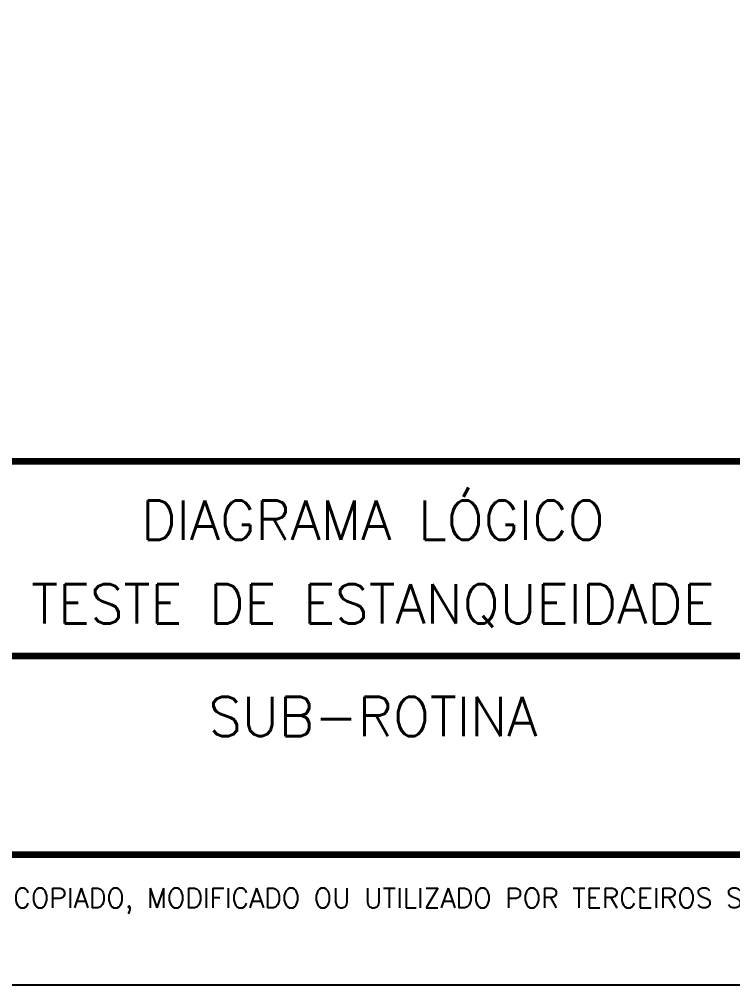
# Model space of a CAD drawing. Header units: feet. Extents: x -46890 to -45898, y -3252 to -1955.
# Drawn here: x -46013 to -45958.4, y -2918.5 to -2844.5 of the extents above; entities that cross this region are included whole.
import ezdxf
from ezdxf.enums import TextEntityAlignment as Align

# ---------------------------------------------------------------- set-up
doc = ezdxf.new("R2010")
doc.units = ezdxf.units.FT
doc.header["$MEASUREMENT"] = 0
for name, color, linetype in [('62_FORMATO', 2, 'Continuous'), ('CONTORNO', 3, 'Continuous'), ('FORMATO', 8, 'Continuous')]:
    doc.layers.add(name, color=color, linetype=linetype)
doc.styles.add('ROMANS', font='romans.shx', dxfattribs={"height": 3})

msp = doc.modelspace()

# ---------------------------------------------------------------- linework, layer by layer
at = {"layer": '62_FORMATO', "color": 7, "linetype": 'Continuous'}
msp.add_lwpolyline([(-46316.336, -2918.515), (-45897.812, -2918.515), (-45897.812, -2622.558), (-46316.336, -2622.558), (-46316.336, -2918.515)], dxfattribs=at)
at = {"layer": '62_FORMATO', "color": 7, "const_width": 0.498}
msp.add_lwpolyline([(-45907.777, -2632.523), (-46291.424, -2632.523), (-46291.424, -2908.55), (-45907.777, -2908.55)], close=True, dxfattribs=at)
at = {"layer": 'FORMATO', "const_width": 0.5}
for points in [[(-45907.809, -2878.41), (-46059.408, -2878.41)], [(-46029.678, -2893.33), (-45948.019, -2893.33)]]:
    msp.add_lwpolyline(points, dxfattribs=at)

# ---------------------------------------------------------------- texts
at = {"layer": 'CONTORNO', "style": 'ROMANS'}
for s, p in [('DIAGRAMA LÓGICO', (-45985.935, -2884.415)), ('TESTE DE ESTANQUEIDADE', (-45985.935, -2890.829)), ('SUB-ROTINA', (-45985.935, -2899.467))]:
    msp.add_text(s, height=3, dxfattribs=at).set_placement(p, align=Align.CENTER)
at = {"layer": 'FORMATO', "style": 'ROMANS'}
msp.add_text('ESTE DESENHO NAO PODE SER COPIADO, MODIFICADO OU UTILIZADO POR TERCEIROS SEM A AUTORIZACAO DA AALBORG INDUSTRIES S.A.', height=1.5, dxfattribs=at).set_placement((-45907.795, -2912.619), align=Align.RIGHT)

doc.saveas('drawing.dxf')
